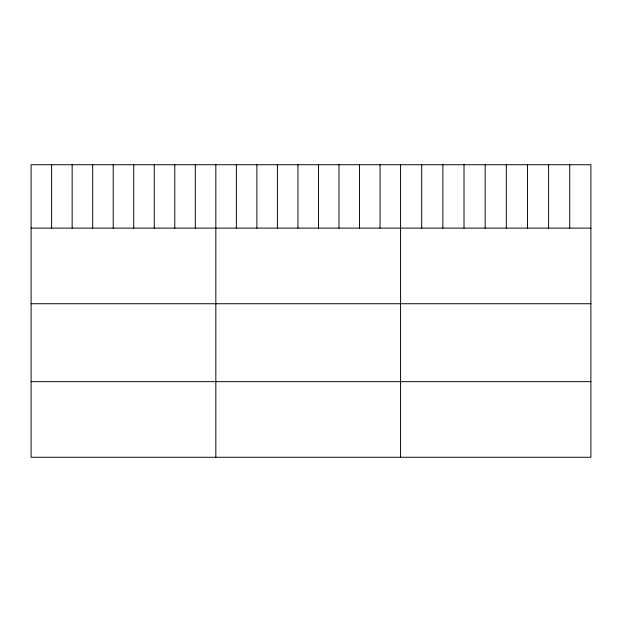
<?xml version="1.0" encoding="UTF-8"?>
<svg xmlns="http://www.w3.org/2000/svg" width="622" height="622" viewBox="0 0 622 622"><rect width="100%" height="100%" fill="white"/><g stroke="black" fill="none" stroke-linecap="round" stroke-linejoin="round"><path stroke-width="0.93" d="M590.9 228.118L590.9 457.263L31.1 457.263L31.1 164.737L590.9 164.737L590.9 228.118L31.1 228.118M31.1 303.738L590.9 303.738M31.1 381.651L590.9 381.651M569.752 164.737L569.752 228.118M548.604 164.737L548.604 228.118M527.456 164.737L527.456 228.118M506.308 164.737L506.308 228.118M485.16 164.737L485.16 228.118M464.012 164.737L464.012 228.118M442.864 164.737L442.864 228.118M421.716 164.737L421.716 228.118M400.568 164.737L400.568 457.263M380.042 164.737L380.042 228.118M359.516 164.737L359.516 228.118M338.99 164.737L338.99 228.118M318.464 164.737L318.464 228.118M297.938 164.737L297.938 228.118M277.412 164.737L277.412 228.118M256.886 164.737L256.886 228.118M236.36 164.737L236.36 228.118M215.834 164.737L215.834 457.263M195.308 164.737L195.308 228.118M174.782 164.737L174.782 228.118M154.256 164.737L154.256 228.118M133.73 164.737L133.73 228.118M113.204 164.737L113.204 228.118M92.678 164.737L92.678 228.118M72.152 164.737L72.152 228.118M51.626 164.737L51.626 228.118"/></g></svg>
